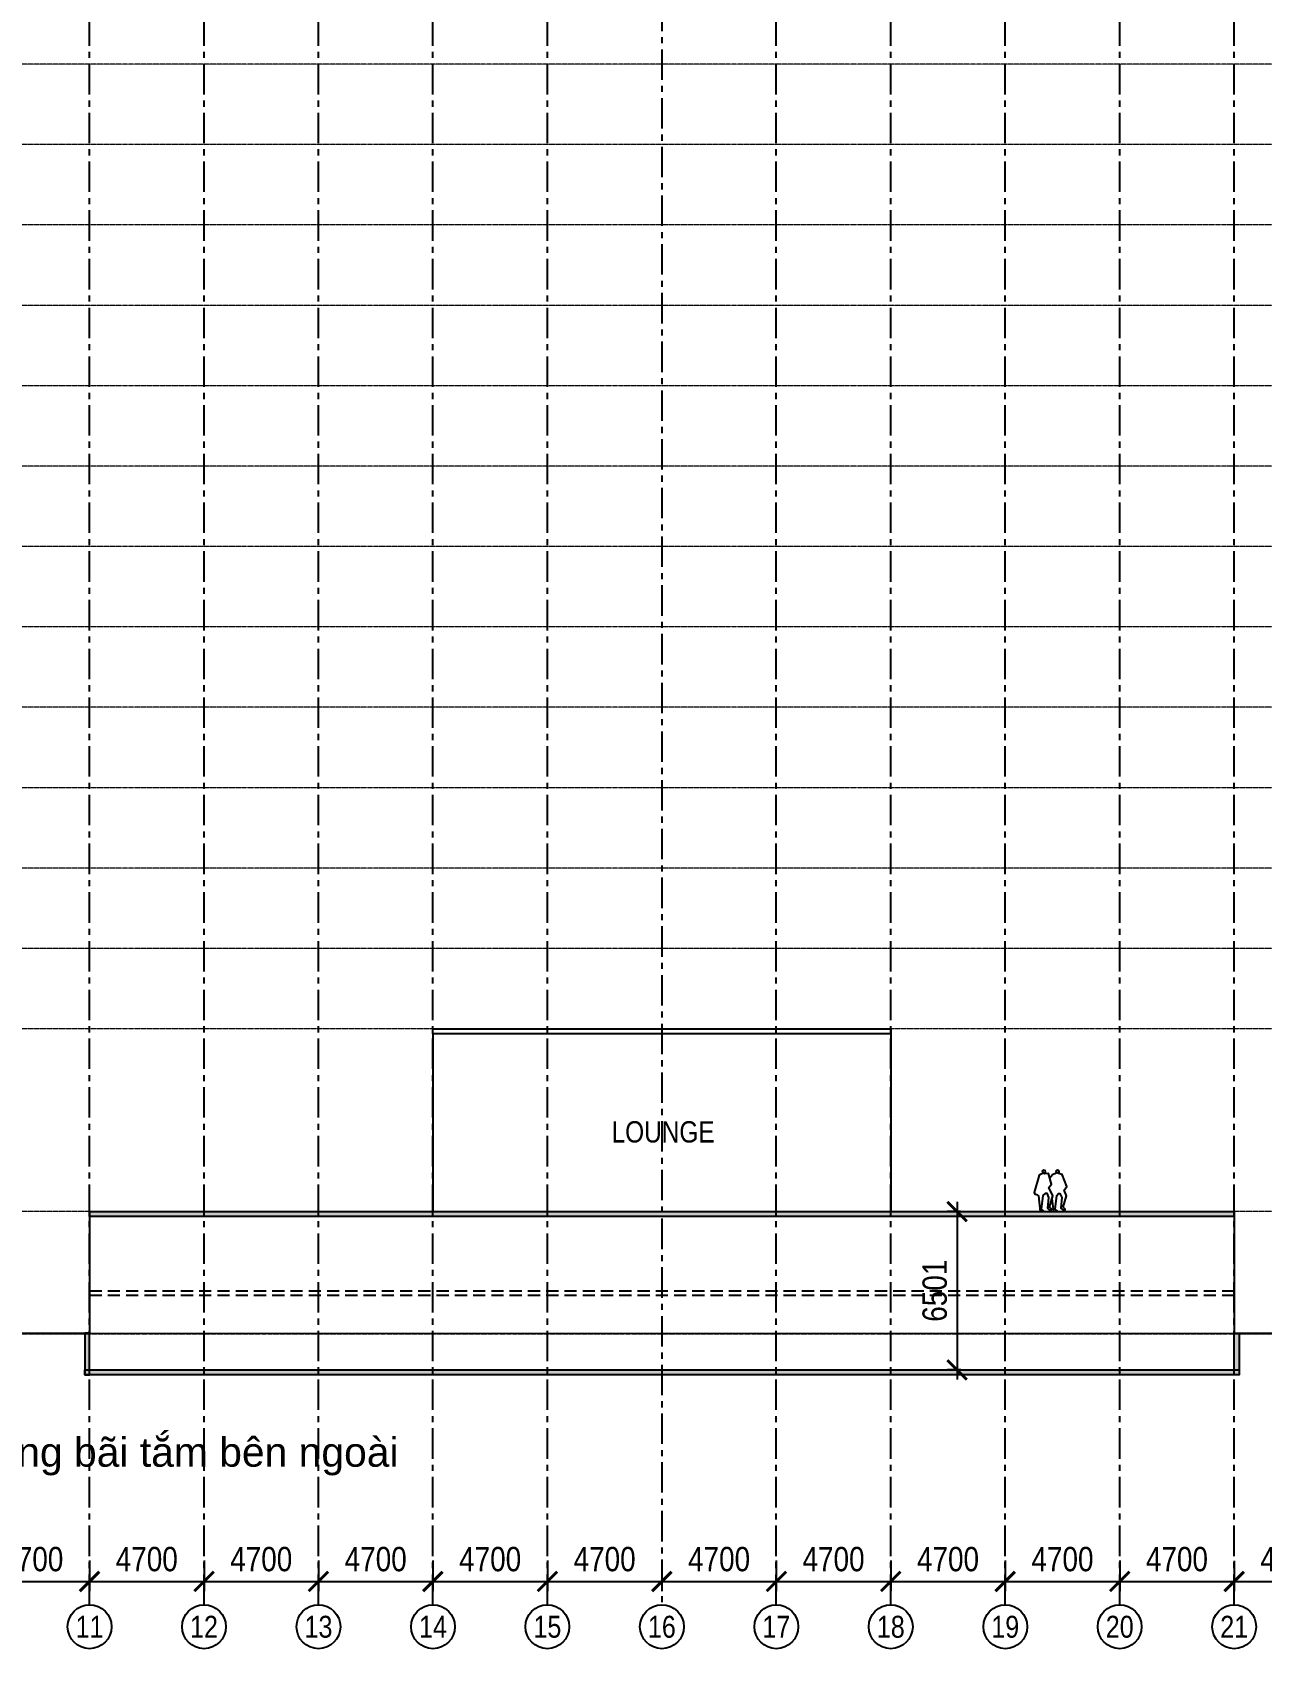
# Model space of a CAD drawing. Header units: millimetres. Extents: x -1030105 to 906887, y -616134 to 1220667.
# Drawn here: x 388560 to 439039, y -325730 to -259377 of the extents above; entities that cross this region are included whole.
import ezdxf
from ezdxf.enums import TextEntityAlignment as Align

# ---------------------------------------------------------------- set-up
doc = ezdxf.new("R2010")
doc.units = ezdxf.units.MM
doc.header["$MEASUREMENT"] = 0
doc.linetypes.add('CENTER', pattern=[2, 1.25, -0.25, 0.25, -0.25])
doc.linetypes.add('DASHED', pattern=[0.75, 0.5, -0.25])
doc.layers.get('Defpoints').update_dxf_attribs({"color": 1})
for name, color, linetype in [('A-_ANOTDIMN_D-', 7, 'Continuous'), ('A-DG-Giao thong', 1, 'Continuous'), ('CORE LIFT$1$A_WALL', 2, 'Continuous'), ('DA-ANNO-DIMS', 9, 'Continuous'), ('DA-ANNO-TEXT', 11, 'Continuous'), ('DA-GRID-LINE', 9, 'CENTER'), ('DIEN HOA', 111, 'Continuous')]:
    doc.layers.add(name, color=color, linetype=linetype)
doc.layers.add('Defpoint', color=7, linetype='Continuous', plot=False)
doc.layers.add('S-GRID', color=251, linetype='CENTER', lineweight=5)
doc.styles.add('ARIAL NARROW', font='ARIALN.TTF')
doc.styles.add('GRID', font='ARIALN.TTF')
doc.styles.get("Standard").update_dxf_attribs({"font": 'arial.ttf'})
doc.styles.add('Xr-GR-Grid 1-400$0$Dim-Text', font='ARIALN.TTF')
doc.dimstyles.new('DIM-400', dxfattribs={"dimscale": 10, "dimtxt": 100, "dimasz": 80, "dimexe": 40, "dimexo": 80, "dimgap": 40, "dimtad": 1, "dimdec": 0, "dimzin": 0, "dimdsep": 46, "dimtxsty": 'Xr-GR-Grid 1-400$0$Dim-Text', "dimblk": 'Xr-GR-Grid 1-400$0$_ArchTick', "dimcen": -100, "dimdle": 40, "dimclrt": 11, "dimadec": 0, "dimazin": 0, "dimtfac": 1, "dimtdec": 0, "dimtix": 1, "dimtofl": 0, "dimtmove": 0, "dimatfit": 3, "dimldrblk": 'Xr-GR-Grid 1-400$0$_ArchTick', "dimfxl": 1, "dimtolj": 1, "dimtzin": 0, "dimarcsym": 1})

# ---------------------------------------------------------------- blocks, each defined once
blk = doc.blocks.new('GRID-NO')
at = {"color": 1, "linetype": 'Continuous'}
blk.add_circle((0, 0), 1, dxfattribs=at)
at = {"color": 11, "style": 'GRID'}
blk.add_attdef('GRID', text='', height=1, dxfattribs=at).set_placement((0, 0), align=Align.MIDDLE_CENTER)
blk = doc.blocks.new('Xr-GR-Grid 1-400$0$_ArchTick')
at = {"layer": 'DA-ANNO-DIMS', "color": 0, "const_width": 0.15}
blk.add_lwpolyline([(-0.5, -0.5), (0.5, 0.5)], dxfattribs=at)
blk = doc.blocks.new('*D1151')
at = {"layer": 'DA-ANNO-DIMS', "color": 0, "lineweight": -2, "transparency": 16777216}
for p, q in [((41748, -9320), (41748, -10586)), ((46448, -9320), (46448, -10586)), ((41348, -10186), (46848, -10186))]:
    blk.add_line(p, q, dxfattribs=at)
at = {"layer": 'Defpoints', "color": 0, "transparency": 16777216}
for p in [(41748, -8520), (46448, -8520), (46448, -10186)]:
    blk.add_point(p, dxfattribs=at)
at = {"layer": 'DA-ANNO-DIMS', "color": 0, "lineweight": -2, "transparency": 16777216, "xscale": 800, "yscale": 800, "zscale": 800, "rotation": 180}
blk.add_blockref('Xr-GR-Grid 1-400$0$_ArchTick', (41748, -10186), dxfattribs=at)
at = {"layer": 'DA-ANNO-DIMS', "color": 0, "lineweight": -2, "transparency": 16777216, "xscale": 800, "yscale": 800, "zscale": 800}
blk.add_blockref('Xr-GR-Grid 1-400$0$_ArchTick', (46448, -10186), dxfattribs=at)
at = {"layer": 'DA-ANNO-DIMS', "color": 11, "transparency": 16777216, "insert": (44098, -9275), "char_height": 1000, "attachment_point": 5, "style": 'Xr-GR-Grid 1-400$0$Dim-Text'}
blk.add_mtext('\\A1;4700', dxfattribs=at)
blk = doc.blocks.new('*D1152')
at = {"layer": 'DA-ANNO-DIMS', "color": 0, "lineweight": -2, "transparency": 16777216}
for p, q in [((46448, -9320), (46448, -10586)), ((51148, -9320), (51148, -10586)), ((46048, -10186), (51548, -10186))]:
    blk.add_line(p, q, dxfattribs=at)
at = {"layer": 'Defpoints', "color": 0, "transparency": 16777216}
for p in [(46448, -8520), (51148, -8520), (51148, -10186)]:
    blk.add_point(p, dxfattribs=at)
at = {"layer": 'DA-ANNO-DIMS', "color": 0, "lineweight": -2, "transparency": 16777216, "xscale": 800, "yscale": 800, "zscale": 800, "rotation": 180}
blk.add_blockref('Xr-GR-Grid 1-400$0$_ArchTick', (46448, -10186), dxfattribs=at)
at = {"layer": 'DA-ANNO-DIMS', "color": 0, "lineweight": -2, "transparency": 16777216, "xscale": 800, "yscale": 800, "zscale": 800}
blk.add_blockref('Xr-GR-Grid 1-400$0$_ArchTick', (51148, -10186), dxfattribs=at)
at = {"layer": 'DA-ANNO-DIMS', "color": 11, "transparency": 16777216, "insert": (48798, -9275), "char_height": 1000, "attachment_point": 5, "style": 'Xr-GR-Grid 1-400$0$Dim-Text'}
blk.add_mtext('\\A1;4700', dxfattribs=at)
blk = doc.blocks.new('*D1153')
at = {"layer": 'DA-ANNO-DIMS', "color": 0, "lineweight": -2, "transparency": 16777216}
for p, q in [((51148, -9320), (51148, -10586)), ((55848, -9320), (55848, -10586)), ((50748, -10186), (56248, -10186))]:
    blk.add_line(p, q, dxfattribs=at)
at = {"layer": 'Defpoints', "color": 0, "transparency": 16777216}
for p in [(51148, -8520), (55848, -8520), (55848, -10186)]:
    blk.add_point(p, dxfattribs=at)
at = {"layer": 'DA-ANNO-DIMS', "color": 0, "lineweight": -2, "transparency": 16777216, "xscale": 800, "yscale": 800, "zscale": 800, "rotation": 180}
blk.add_blockref('Xr-GR-Grid 1-400$0$_ArchTick', (51148, -10186), dxfattribs=at)
at = {"layer": 'DA-ANNO-DIMS', "color": 0, "lineweight": -2, "transparency": 16777216, "xscale": 800, "yscale": 800, "zscale": 800}
blk.add_blockref('Xr-GR-Grid 1-400$0$_ArchTick', (55848, -10186), dxfattribs=at)
at = {"layer": 'DA-ANNO-DIMS', "color": 11, "transparency": 16777216, "insert": (53498, -9275), "char_height": 1000, "attachment_point": 5, "style": 'Xr-GR-Grid 1-400$0$Dim-Text'}
blk.add_mtext('\\A1;4700', dxfattribs=at)
blk = doc.blocks.new('*D1154')
at = {"layer": 'DA-ANNO-DIMS', "color": 0, "lineweight": -2, "transparency": 16777216}
for p, q in [((55848, -9320), (55848, -10586)), ((60548, -9326), (60548, -10586)), ((55448, -10186), (60948, -10186))]:
    blk.add_line(p, q, dxfattribs=at)
at = {"layer": 'Defpoints', "color": 0, "transparency": 16777216}
for p in [(55848, -8520), (60548, -8526), (60548, -10186)]:
    blk.add_point(p, dxfattribs=at)
at = {"layer": 'DA-ANNO-DIMS', "color": 0, "lineweight": -2, "transparency": 16777216, "xscale": 800, "yscale": 800, "zscale": 800, "rotation": 180}
blk.add_blockref('Xr-GR-Grid 1-400$0$_ArchTick', (55848, -10186), dxfattribs=at)
at = {"layer": 'DA-ANNO-DIMS', "color": 0, "lineweight": -2, "transparency": 16777216, "xscale": 800, "yscale": 800, "zscale": 800}
blk.add_blockref('Xr-GR-Grid 1-400$0$_ArchTick', (60548, -10186), dxfattribs=at)
at = {"layer": 'DA-ANNO-DIMS', "color": 11, "transparency": 16777216, "insert": (58198, -9275), "char_height": 1000, "attachment_point": 5, "style": 'Xr-GR-Grid 1-400$0$Dim-Text'}
blk.add_mtext('\\A1;4700', dxfattribs=at)
blk = doc.blocks.new('*D1155')
at = {"layer": 'DA-ANNO-DIMS', "color": 0, "lineweight": -2, "transparency": 16777216}
for p, q in [((60548, -9326), (60548, -10586)), ((65248, -9326), (65248, -10586)), ((60148, -10186), (65648, -10186))]:
    blk.add_line(p, q, dxfattribs=at)
at = {"layer": 'Defpoints', "color": 0, "transparency": 16777216}
for p in [(60548, -8526), (65248, -8526), (65248, -10186)]:
    blk.add_point(p, dxfattribs=at)
at = {"layer": 'DA-ANNO-DIMS', "color": 0, "lineweight": -2, "transparency": 16777216, "xscale": 800, "yscale": 800, "zscale": 800, "rotation": 180}
blk.add_blockref('Xr-GR-Grid 1-400$0$_ArchTick', (60548, -10186), dxfattribs=at)
at = {"layer": 'DA-ANNO-DIMS', "color": 0, "lineweight": -2, "transparency": 16777216, "xscale": 800, "yscale": 800, "zscale": 800}
blk.add_blockref('Xr-GR-Grid 1-400$0$_ArchTick', (65248, -10186), dxfattribs=at)
at = {"layer": 'DA-ANNO-DIMS', "color": 11, "transparency": 16777216, "insert": (62898, -9275), "char_height": 1000, "attachment_point": 5, "style": 'Xr-GR-Grid 1-400$0$Dim-Text'}
blk.add_mtext('\\A1;4700', dxfattribs=at)
blk = doc.blocks.new('*D1156')
at = {"layer": 'DA-ANNO-DIMS', "color": 0, "lineweight": -2, "transparency": 16777216}
for p, q in [((65248, -9326), (65248, -10586)), ((69948, -9326), (69948, -10586)), ((64848, -10186), (70348, -10186))]:
    blk.add_line(p, q, dxfattribs=at)
at = {"layer": 'Defpoints', "color": 0, "transparency": 16777216}
for p in [(65248, -8526), (69948, -8526), (69948, -10186)]:
    blk.add_point(p, dxfattribs=at)
at = {"layer": 'DA-ANNO-DIMS', "color": 0, "lineweight": -2, "transparency": 16777216, "xscale": 800, "yscale": 800, "zscale": 800, "rotation": 180}
blk.add_blockref('Xr-GR-Grid 1-400$0$_ArchTick', (65248, -10186), dxfattribs=at)
at = {"layer": 'DA-ANNO-DIMS', "color": 0, "lineweight": -2, "transparency": 16777216, "xscale": 800, "yscale": 800, "zscale": 800}
blk.add_blockref('Xr-GR-Grid 1-400$0$_ArchTick', (69948, -10186), dxfattribs=at)
at = {"layer": 'DA-ANNO-DIMS', "color": 11, "transparency": 16777216, "insert": (67598, -9275), "char_height": 1000, "attachment_point": 5, "style": 'Xr-GR-Grid 1-400$0$Dim-Text'}
blk.add_mtext('\\A1;4700', dxfattribs=at)
blk = doc.blocks.new('*D1157')
at = {"layer": 'DA-ANNO-DIMS', "color": 0, "lineweight": -2, "transparency": 16777216}
for p, q in [((69948, -9326), (69948, -10586)), ((74648, -9330), (74648, -10586)), ((69548, -10186), (75048, -10186))]:
    blk.add_line(p, q, dxfattribs=at)
at = {"layer": 'Defpoints', "color": 0, "transparency": 16777216}
for p in [(69948, -8526), (74648, -8530), (74648, -10186)]:
    blk.add_point(p, dxfattribs=at)
at = {"layer": 'DA-ANNO-DIMS', "color": 0, "lineweight": -2, "transparency": 16777216, "xscale": 800, "yscale": 800, "zscale": 800, "rotation": 180}
blk.add_blockref('Xr-GR-Grid 1-400$0$_ArchTick', (69948, -10186), dxfattribs=at)
at = {"layer": 'DA-ANNO-DIMS', "color": 0, "lineweight": -2, "transparency": 16777216, "xscale": 800, "yscale": 800, "zscale": 800}
blk.add_blockref('Xr-GR-Grid 1-400$0$_ArchTick', (74648, -10186), dxfattribs=at)
at = {"layer": 'DA-ANNO-DIMS', "color": 11, "transparency": 16777216, "insert": (72298, -9275), "char_height": 1000, "attachment_point": 5, "style": 'Xr-GR-Grid 1-400$0$Dim-Text'}
blk.add_mtext('\\A1;4700', dxfattribs=at)
blk = doc.blocks.new('*D1158')
at = {"layer": 'DA-ANNO-DIMS', "color": 0, "lineweight": -2, "transparency": 16777216}
for p, q in [((74648, -9330), (74648, -10586)), ((79348, -9330), (79348, -10586)), ((74248, -10186), (79748, -10186))]:
    blk.add_line(p, q, dxfattribs=at)
at = {"layer": 'Defpoints', "color": 0, "transparency": 16777216}
for p in [(74648, -8530), (79348, -8530), (79348, -10186)]:
    blk.add_point(p, dxfattribs=at)
at = {"layer": 'DA-ANNO-DIMS', "color": 0, "lineweight": -2, "transparency": 16777216, "xscale": 800, "yscale": 800, "zscale": 800, "rotation": 180}
blk.add_blockref('Xr-GR-Grid 1-400$0$_ArchTick', (74648, -10186), dxfattribs=at)
at = {"layer": 'DA-ANNO-DIMS', "color": 0, "lineweight": -2, "transparency": 16777216, "xscale": 800, "yscale": 800, "zscale": 800}
blk.add_blockref('Xr-GR-Grid 1-400$0$_ArchTick', (79348, -10186), dxfattribs=at)
at = {"layer": 'DA-ANNO-DIMS', "color": 11, "transparency": 16777216, "insert": (76998, -9275), "char_height": 1000, "attachment_point": 5, "style": 'Xr-GR-Grid 1-400$0$Dim-Text'}
blk.add_mtext('\\A1;4700', dxfattribs=at)
blk = doc.blocks.new('*D1159')
at = {"layer": 'DA-ANNO-DIMS', "color": 0, "lineweight": -2, "transparency": 16777216}
for p, q in [((79348, -9330), (79348, -10586)), ((84048, -9330), (84048, -10586)), ((78948, -10186), (84448, -10186))]:
    blk.add_line(p, q, dxfattribs=at)
at = {"layer": 'Defpoints', "color": 0, "transparency": 16777216}
for p in [(79348, -8530), (84048, -8530), (84048, -10186)]:
    blk.add_point(p, dxfattribs=at)
at = {"layer": 'DA-ANNO-DIMS', "color": 0, "lineweight": -2, "transparency": 16777216, "xscale": 800, "yscale": 800, "zscale": 800, "rotation": 180}
blk.add_blockref('Xr-GR-Grid 1-400$0$_ArchTick', (79348, -10186), dxfattribs=at)
at = {"layer": 'DA-ANNO-DIMS', "color": 0, "lineweight": -2, "transparency": 16777216, "xscale": 800, "yscale": 800, "zscale": 800}
blk.add_blockref('Xr-GR-Grid 1-400$0$_ArchTick', (84048, -10186), dxfattribs=at)
at = {"layer": 'DA-ANNO-DIMS', "color": 11, "transparency": 16777216, "insert": (81698, -9275), "char_height": 1000, "attachment_point": 5, "style": 'Xr-GR-Grid 1-400$0$Dim-Text'}
blk.add_mtext('\\A1;4700', dxfattribs=at)
blk = doc.blocks.new('*D1160')
at = {"layer": 'DA-ANNO-DIMS', "color": 0, "lineweight": -2, "transparency": 16777216}
for p, q in [((84048, -9330), (84048, -10586)), ((88748, -9330), (88748, -10586)), ((83648, -10186), (89148, -10186))]:
    blk.add_line(p, q, dxfattribs=at)
at = {"layer": 'Defpoints', "color": 0, "transparency": 16777216}
for p in [(84048, -8530), (88748, -8530), (88748, -10186)]:
    blk.add_point(p, dxfattribs=at)
at = {"layer": 'DA-ANNO-DIMS', "color": 0, "lineweight": -2, "transparency": 16777216, "xscale": 800, "yscale": 800, "zscale": 800, "rotation": 180}
blk.add_blockref('Xr-GR-Grid 1-400$0$_ArchTick', (84048, -10186), dxfattribs=at)
at = {"layer": 'DA-ANNO-DIMS', "color": 0, "lineweight": -2, "transparency": 16777216, "xscale": 800, "yscale": 800, "zscale": 800}
blk.add_blockref('Xr-GR-Grid 1-400$0$_ArchTick', (88748, -10186), dxfattribs=at)
at = {"layer": 'DA-ANNO-DIMS', "color": 11, "transparency": 16777216, "insert": (86398, -9275), "char_height": 1000, "attachment_point": 5, "style": 'Xr-GR-Grid 1-400$0$Dim-Text'}
blk.add_mtext('\\A1;4700', dxfattribs=at)
blk = doc.blocks.new('*D1161')
at = {"layer": 'DA-ANNO-DIMS', "color": 0, "lineweight": -2, "transparency": 16777216}
for p, q in [((88748, -9330), (88748, -10586)), ((93448, -9336), (93448, -10586)), ((88348, -10186), (93848, -10186))]:
    blk.add_line(p, q, dxfattribs=at)
at = {"layer": 'Defpoints', "color": 0, "transparency": 16777216}
for p in [(88748, -8530), (93448, -8536), (93448, -10186)]:
    blk.add_point(p, dxfattribs=at)
at = {"layer": 'DA-ANNO-DIMS', "color": 0, "lineweight": -2, "transparency": 16777216, "xscale": 800, "yscale": 800, "zscale": 800, "rotation": 180}
blk.add_blockref('Xr-GR-Grid 1-400$0$_ArchTick', (88748, -10186), dxfattribs=at)
at = {"layer": 'DA-ANNO-DIMS', "color": 0, "lineweight": -2, "transparency": 16777216, "xscale": 800, "yscale": 800, "zscale": 800}
blk.add_blockref('Xr-GR-Grid 1-400$0$_ArchTick', (93448, -10186), dxfattribs=at)
at = {"layer": 'DA-ANNO-DIMS', "color": 11, "transparency": 16777216, "insert": (91098, -9275), "char_height": 1000, "attachment_point": 5, "style": 'Xr-GR-Grid 1-400$0$Dim-Text'}
blk.add_mtext('\\A1;4700', dxfattribs=at)
blk = doc.blocks.new('*D1162')
at = {"layer": 'DA-ANNO-DIMS', "color": 0, "lineweight": -2, "transparency": 16777216}
for p, q in [((93448, -9336), (93448, -10586)), ((98148, -9336), (98148, -10586)), ((93048, -10186), (98548, -10186))]:
    blk.add_line(p, q, dxfattribs=at)
at = {"layer": 'Defpoints', "color": 0, "transparency": 16777216}
for p in [(93448, -8536), (98148, -8536), (98148, -10186)]:
    blk.add_point(p, dxfattribs=at)
at = {"layer": 'DA-ANNO-DIMS', "color": 0, "lineweight": -2, "transparency": 16777216, "xscale": 800, "yscale": 800, "zscale": 800, "rotation": 180}
blk.add_blockref('Xr-GR-Grid 1-400$0$_ArchTick', (93448, -10186), dxfattribs=at)
at = {"layer": 'DA-ANNO-DIMS', "color": 0, "lineweight": -2, "transparency": 16777216, "xscale": 800, "yscale": 800, "zscale": 800}
blk.add_blockref('Xr-GR-Grid 1-400$0$_ArchTick', (98148, -10186), dxfattribs=at)
at = {"layer": 'DA-ANNO-DIMS', "color": 11, "transparency": 16777216, "insert": (95798, -9275), "char_height": 1000, "attachment_point": 5, "style": 'Xr-GR-Grid 1-400$0$Dim-Text'}
blk.add_mtext('\\A1;4700', dxfattribs=at)
blk = doc.blocks.new('PEO2-02')
for points in [[(-397, 1703), (-465, 1661), (-427, 1569), (-452, 1556), (-598, 1493), (-797, 776), (-769, 712), (-706, 701), (-626, 648), (-558, 0), (-385, 0), (-492, 98), (-423, 659), (-322, 760), (-271, 760), (-215, 582), (-254, 134), (-185, 65), (-85, 65), (-79, 98), (-164, 175), (-34, 643), (-189, 989), (-84, 1130), (-213, 1564), (-372, 1553), (-427, 1569)], [(-364, 1555), (-332, 1633), (-343, 1686), (-397, 1703)], [(162, 1705), (95, 1663), (133, 1585), (109, 1573), (-42, 1507), (-157, 1376)], [(-72, 515), (0, 0), (170, 0), (67, 95), (136, 660), (207, 740), (253, 740), (342, 583), (303, 135), (373, 65), (473, 65), (480, 100), (396, 175), (525, 638), (434, 881), (538, 1021), (358, 1517), (195, 1567), (133, 1585)], [(192, 1569), (224, 1634), (212, 1689), (162, 1705)]]:
    blk.add_lwpolyline(points)
blk = doc.blocks.new('*D1092')
at = {"layer": 'A-_ANOTDIMN_D-', "color": 0, "lineweight": -2, "transparency": 16777216}
for p, q in [((426679, -307785), (426129, -307785)), ((426529, -307385), (426529, -314685)), ((426680, -314285), (426129, -314285))]:
    blk.add_line(p, q, dxfattribs=at)
at = {"layer": 'Defpoints', "color": 0, "transparency": 16777216}
for p in [(427479, -307785), (426529, -314285), (427480, -314285)]:
    blk.add_point(p, dxfattribs=at)
at = {"layer": 'A-_ANOTDIMN_D-', "color": 0, "lineweight": -2, "transparency": 16777216, "xscale": 800, "yscale": 800, "zscale": 800}
for p, rotation in [((426529, -307785), 90), ((426529, -314285), 270)]:
    blk.add_blockref('Xr-GR-Grid 1-400$0$_ArchTick', p, dxfattribs=dict(at, rotation=rotation))
at = {"layer": 'A-_ANOTDIMN_D-', "color": 11, "transparency": 16777216, "insert": (425618, -311035), "char_height": 1000, "attachment_point": 5, "rotation": 90, "style": 'Xr-GR-Grid 1-400$0$Dim-Text'}
blk.add_mtext('\\A1;6501', dxfattribs=at)
blk = doc.blocks.new('luoi cot MC ngang')
at = {"layer": 'DA-GRID-LINE', "color": 8, "ltscale": 1000}
for p, q in [((46448.5, -11145.5), (46448.5, 94809.5)), ((51148.5, -11145.5), (51148.5, 94809.5)), ((55848.5, -11145.5), (55848.5, 94809.5)), ((60548.5, -11145.5), (60548.5, 94809.5)), ((65248.5, -11145.5), (65248.5, 94809.5)), ((74648.5, -11145.5), (74648.5, 94809.5)), ((79348.5, -11145.5), (79348.5, 94809.5)), ((84048.5, -11145.5), (84048.5, 94809.5)), ((88748.5, -11145.5), (88748.5, 94809.5)), ((93448.5, -11145.5), (93448.5, 94809.5))]:
    blk.add_line(p, q, dxfattribs=at)
at = {"layer": 'DA-GRID-LINE', "color": 6, "ltscale": 10}
blk.add_line((-27231.5, -0.5), (138633.5, -0.5), dxfattribs=at)
at = {"layer": 'Defpoint', "color": 244, "linetype": 'CENTER', "ltscale": 1000, "true_color": 0x991b1e}
blk.add_lwpolyline([(69948.5, 116709.5), (69948.5, -11145.5)], dxfattribs=at)
at = {"layer": 'S-GRID', "ltscale": 10}
for p, q in [((137973.5, 52099.5), (-16656.5, 52099.5)), ((137973.5, 48799.5), (-16656.5, 48799.5)), ((137973.5, 45499.5), (-16656.5, 45499.5)), ((137973.5, 42199.5), (-16656.5, 42199.5)), ((137973.5, 38899.5), (-16656.5, 38899.5)), ((137973.5, 35599.5), (-16656.5, 35599.5)), ((137973.5, 32299.5), (-16656.5, 32299.5)), ((137973.5, 28999.5), (-16656.5, 28999.5)), ((137973.5, 25699.5), (-16656.5, 25699.5)), ((137973.5, 22399.5), (-16656.5, 22399.5)), ((137973.5, 19099.5), (-16656.5, 19099.5)), ((137973.5, 15799.5), (-16656.5, 15799.5)), ((137973.5, 12499.5), (-16656.5, 12499.5)), ((137973.5, 4999.5), (-16656.5, 4999.5)), ((116963.5, -0.5), (-16656.5, -0.5))]:
    blk.add_line(p, q, dxfattribs=at)
at = {"layer": 'DA-ANNO-TEXT', "xscale": 900, "yscale": 900, "zscale": 900}
for p, values in [((46448.5, -12045.5), {'GRID': '11'}), ((51148.5, -12045.5), {'GRID': '12'}), ((55848.5, -12045.5), {'GRID': '13'}), ((60548.5, -12045.5), {'GRID': '14'}), ((65248.5, -12045.5), {'GRID': '15'}), ((69948.5, -12045.5), {'GRID': '16'}), ((74648.5, -12045.5), {'GRID': '17'}), ((79348.5, -12045.5), {'GRID': '18'}), ((84048.5, -12045.5), {'GRID': '19'}), ((88748.5, -12045.5), {'GRID': '20'}), ((93448.5, -12045.5), {'GRID': '21'})]:
    blk.add_blockref('GRID-NO', p, dxfattribs=at).add_auto_attribs(values)
at = {"layer": 'DA-ANNO-DIMS'}
for base, p1, p2, picture, middle in [((46448.5, -10185.5), (41748.5, -8520.5), (46448.5, -8520.5), '*D1151', (44098.5, -9274.9)), ((51148.5, -10185.5), (46448.5, -8520.5), (51148.5, -8520.5), '*D1152', (48798.5, -9274.9)), ((55848.5, -10185.5), (51148.5, -8520.5), (55848.5, -8520.5), '*D1153', (53498.5, -9274.9)), ((60548.5, -10185.5), (55848.5, -8520.5), (60548.5, -8525.5), '*D1154', (58198.5, -9274.9)), ((65248.5, -10185.5), (60548.5, -8525.5), (65248.5, -8525.5), '*D1155', (62898.5, -9274.9)), ((69948.5, -10185.5), (65248.5, -8525.5), (69948.5, -8525.5), '*D1156', (67598.5, -9274.9)), ((74648.5, -10185.5), (69948.5, -8525.5), (74648.5, -8530.5), '*D1157', (72298.5, -9274.9)), ((79348.5, -10185.5), (74648.5, -8530.5), (79348.5, -8530.5), '*D1158', (76998.5, -9274.9)), ((84048.5, -10185.5), (79348.5, -8530.5), (84048.5, -8530.5), '*D1159', (81698.5, -9274.9)), ((88748.5, -10185.5), (84048.5, -8530.5), (88748.5, -8530.5), '*D1160', (86398.5, -9274.9)), ((93448.5, -10185.5), (88748.5, -8530.5), (93448.5, -8535.5), '*D1161', (91098.5, -9274.9)), ((98148.5, -10185.5), (93448.5, -8535.5), (98148.5, -8535.5), '*D1162', (95798.5, -9274.9))]:
    dim = blk.add_linear_dim(base=base, p1=p1, p2=p2, dimstyle='DIM-400', override={"dimtmove": 1}, dxfattribs=at)
    dim.commit()
    dim.dimension.update_dxf_attribs({"geometry": picture, "text_midpoint": middle})

msp = doc.modelspace()

# ---------------------------------------------------------------- hatches: boundary and pattern name
at = {"layer": 'CORE LIFT$1$A_WALL'}
h = msp.add_hatch(color=256, dxfattribs=at)
h.dxf.hatch_style = 1
h.paths.add_polyline_path([(390910, -307784.5), (437911.55, -307784.5), (437911.55, -307985), (390910, -307985)])
h = msp.add_hatch(color=256, dxfattribs=at)
h.dxf.hatch_style = 1
h.paths.add_polyline_path([(390711.5, -312784.5), (390711.5, -314485), (390911.5, -314485), (390911.5, -312784.5)])
h = msp.add_hatch(color=256, dxfattribs=at)
h.dxf.hatch_style = 1
h.paths.add_polyline_path([(438110, -312784.5), (438110, -314485), (437911.55, -314485), (437911.55, -312784.5)])
h = msp.add_hatch(color=256, dxfattribs=at)
h.dxf.hatch_style = 1
h.paths.add_polyline_path([(390910, -314290), (438110, -314290), (438110, -314490), (390910, -314490)])

# ---------------------------------------------------------------- linework, layer by layer
at = {"layer": 'A-DG-Giao thong'}
for p, q in [((381511.5, -312784.5), (390711.5, -312784.5)), ((437911.55, -312784.5), (447111.695, -312784.5))]:
    msp.add_line(p, q, dxfattribs=at)
at = {"layer": 'A-DG-Giao thong', "linetype": 'DASHED', "ltscale": 1000}
msp.add_lwpolyline([(390910, -311035), (437910, -311035), (437910, -311235), (390910, -311235)], close=True, dxfattribs=at)
at = {"layer": 'CORE LIFT$1$A_WALL'}
for p, q in [((405011.53, -300487.685), (405011.53, -307784.5)), ((423810, -300486.095), (423810, -307785)), ((390911.53, -307784.5), (390911.53, -312784.5)), ((437911.55, -307784.5), (437911.55, -312784.5))]:
    msp.add_line(p, q, dxfattribs=at)
for points in [[(405011.53, -300285), (423810, -300285), (423810, -300486.095), (405011.53, -300486.095)], [(390911.54, -307784.5), (437911.55, -307784.5), (437911.55, -307985), (390911.54, -307985)], [(390711.5, -312784.5), (390711.5, -314485), (390911.5, -314485), (390911.5, -312784.5)], [(438110, -312784.5), (438110, -314485), (437911.55, -314485), (437911.55, -312784.5)], [(390710, -314290), (438110, -314290), (438110, -314490), (390710, -314490)]]:
    msp.add_lwpolyline(points, close=True, dxfattribs=at)

# ---------------------------------------------------------------- block references
at = {"layer": 'A-DG-Giao thong'}
msp.add_blockref('luoi cot MC ngang', (344461.53, -312784.5), dxfattribs=at)
at = {"layer": 'DIEN HOA'}
msp.add_blockref('PEO2-02', (430495, -307785), dxfattribs=at)

# ---------------------------------------------------------------- texts
at = {"insert": (412345, -304520), "char_height": 875, "width": 20545, "attachment_point": 4, "style": 'ARIAL NARROW'}
msp.add_mtext('LOUNGE', dxfattribs=at)
at = {"layer": 'DA-ANNO-TEXT'}
msp.add_text('nâng sàn trệt lên 1m để tạo ra sự cách ly graden suite với khu vực công cộng bãi tắm bên ngoài', height=1200, dxfattribs=at).set_placement((332235, -318260))

# ---------------------------------------------------------------- dimensions: what is measured, and where the dimension line sits
at = {"layer": 'A-_ANOTDIMN_D-'}
dim = msp.add_linear_dim(base=(426528.681474722, -314285), p1=(427478.68147472, -307784.5), p2=(427480, -314285), angle=90, dimstyle='DIM-400', dxfattribs=at)
dim.commit()
dim.dimension.update_dxf_attribs({"geometry": '*D1092', "text_midpoint": (425618.108487, -311034.75)})

doc.saveas('drawing.dxf')
